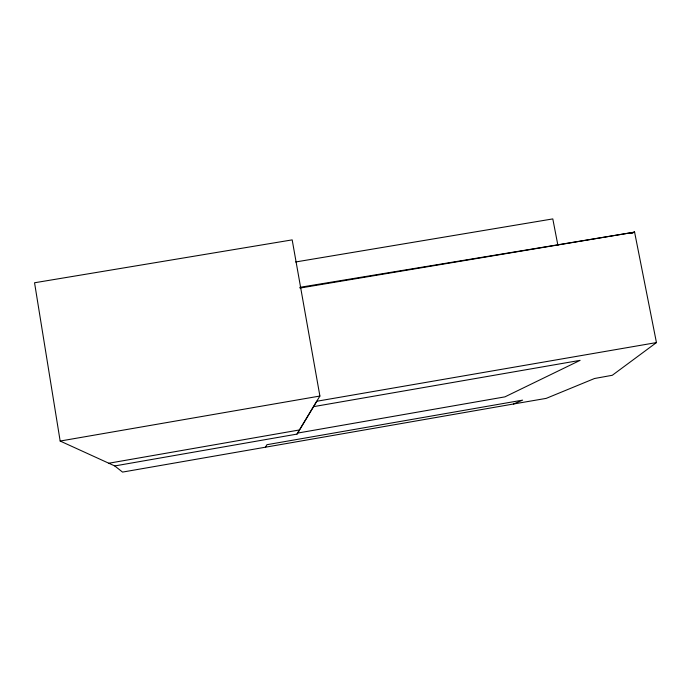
<?xml version="1.0" encoding="UTF-8"?>
<svg xmlns="http://www.w3.org/2000/svg" width="691" height="691" viewBox="0 0 691 691"><rect width="100%" height="100%" fill="white"/><g stroke="black" fill="none" stroke-linecap="round" stroke-linejoin="round"><path stroke-width="1.04" d="M265.43 447.267L266.899 444.702L522.629 400.132L513.439 404.01L122.54 472.091L114.741 465.941L60.16 441.048L34.55 282.766L292.181 239.881L319.898 396.038L297.009 434.095L114.741 465.941M297.009 434.095L316.737 401.264L656.45 342.581L634.597 232.15L299.834 287.344M656.45 342.581L612.295 375.282L594.528 378.504L546.192 398.379L513.439 404.01M631.781 233.169L634.597 232.15L299.954 288.061M630.494 233.351L634.597 232.15M108.824 463.229L299.54 429.94M297.657 433.076L504.94 396.859L580.112 360.348L313.567 406.645M60.16 441.048L319.898 396.038M295.627 261.975L552.8 218.909L557.896 245.296"/></g></svg>
